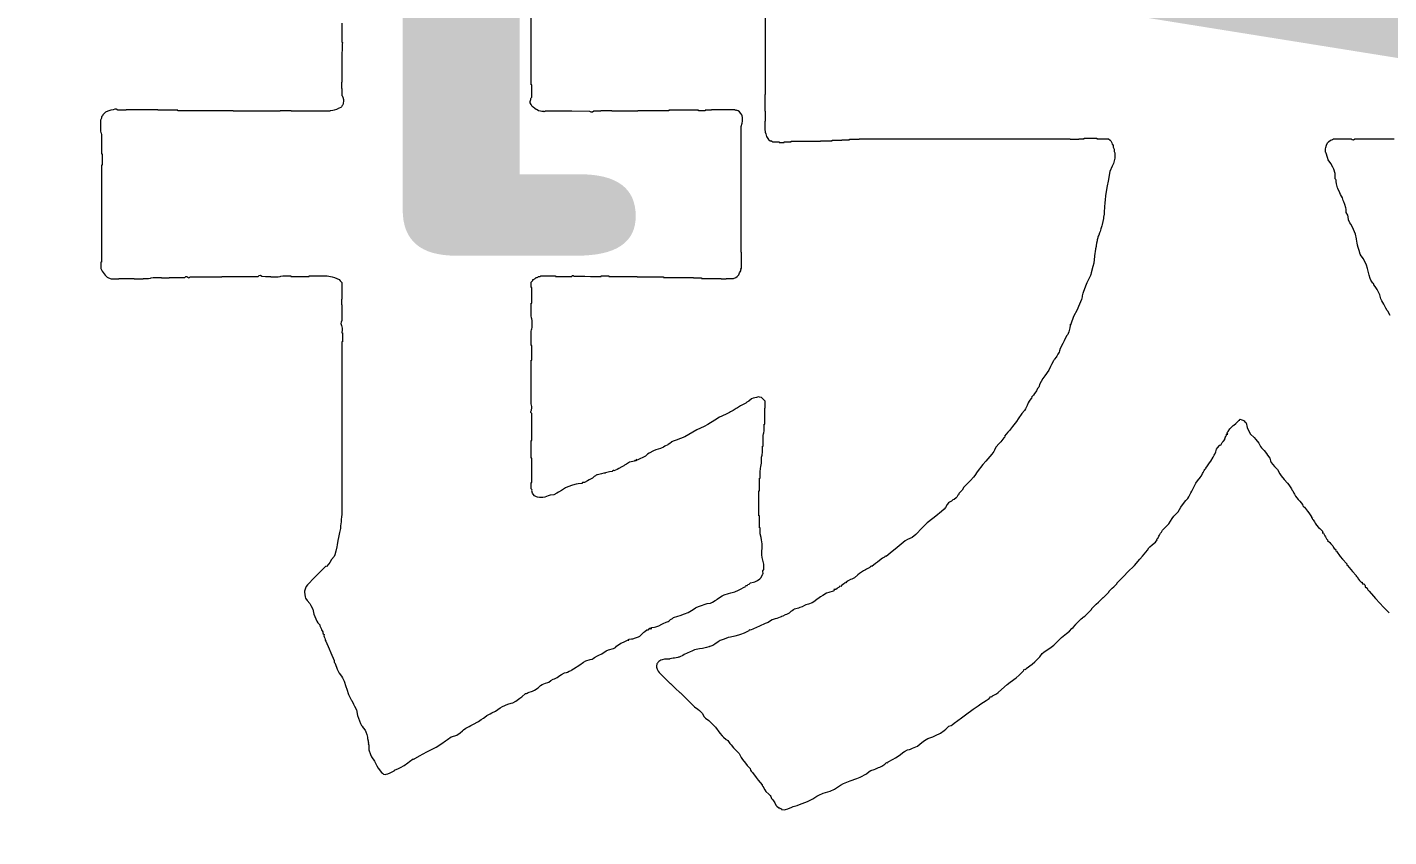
# Model space of a CAD drawing. Extents: x 79919 to 130597, y -8817 to 34507.
# Drawn here: x 115453.6 to 115793.7, y 3538.7 to 3740.8 of the extents above; entities that cross this region are included whole.
import ezdxf
from ezdxf.enums import TextEntityAlignment as Align

# ---------------------------------------------------------------- set-up
doc = ezdxf.new("R2010")
doc.units = 0
doc.header["$LTSCALE"] = 1000
doc.layers.get('0').update_dxf_attribs({"linetype": 'CONTINUOUS'})
doc.layers.get('Defpoints').update_dxf_attribs({"linetype": 'CONTINUOUS'})
doc.layers.add('DIM', color=3, linetype='CONTINUOUS', lineweight=0)
doc.layers.add('HFZT', color=5, linetype='CONTINUOUS', lineweight=15)
doc.styles.add('TSSD_Dimension', font='tssdeng.shx', dxfattribs={"width": 0.7, "bigfont": 'hztxt.shx'})
doc.styles.add('TSSD_NORM', font='tssdeng.shx', dxfattribs={"width": 0.7, "bigfont": 'hztxt.shx'})
doc.dimstyles.new('TSSD_100_100', dxfattribs={"dimtxt": 300, "dimasz": 100, "dimexe": 100, "dimexo": 250, "dimgap": 100, "dimtad": 1, "dimdec": 0, "dimzin": 0, "dimdsep": 46, "dimtxsty": 'TSSD_Dimension', "dimblk": 'ARCHTICK', "dimblk1": 'ARCHTICK', "dimblk2": 'ARCHTICK', "dimcen": 0, "dimdle": 100, "dimclrt": 7, "dimadec": 0, "dimazin": 0, "dimtfac": 1, "dimtdec": 0, "dimtix": 1, "dimtmove": 2, "dimatfit": 3, "dimfxl": 1, "dimtolj": 1, "dimtzin": 0, "dimarcsym": 0})

# ---------------------------------------------------------------- blocks, each defined once
blk = doc.blocks.new('z')
for points in [[(299858.06, 23949.63), (299858.06, 23938.17), (299858.41, 23937.99), (299858.49, 23937.5), (299858.22, 23937.21), (299858.09, 23927.87), (299858.06, 23923.19), (299858.06, 23913.85), (299857.93, 23913.85), (299857.87, 23913.85), (299857.74, 23913.85), (299857.74, 23912.31), (299857.74, 23911.54), (299857.74, 23910.01), (299857.87, 23910.01), (299857.93, 23910.01), (299858.06, 23910.01), (299858.06, 23908.34), (299858.06, 23907.51), (299858.06, 23905.85), (299858.32, 23905.46), (299858.45, 23905.27), (299858.7, 23904.89), (299859.07, 23903.39), (299859.1, 23902.56), (299858.86, 23901.05), (299858.76, 23900.48), (299858.61, 23900.18), (299858.22, 23899.77), (299857.85, 23898.89), (299857.37, 23898.45), (299856.46, 23898.17), (299855.82, 23897.84), (299855.5, 23897.68), (299854.86, 23897.36), (299853.32, 23896.98), (299852.56, 23896.79), (299851.02, 23896.4), (299850.76, 23896.34), (299850.64, 23896.31), (299850.38, 23896.24), (299841.16, 23896.24), (299836.55, 23896.24), (299827.33, 23896.24), (299827.33, 23896.37), (299827.33, 23896.44), (299827.33, 23896.56), (299824.65, 23896.56), (299823.3, 23896.56), (299820.61, 23896.56), (299820.61, 23896.44), (299820.61, 23896.37), (299820.61, 23896.24), (299809.22, 23896.24), (299803.52, 23896.24), (299792.13, 23896.24), (299792.13, 23896.37), (299792.13, 23896.44), (299792.13, 23896.56), (299778.68, 23896.56), (299771.96, 23896.56), (299758.52, 23896.56), (299758.52, 23896.69), (299758.52, 23896.76), (299758.52, 23896.88), (299753.65, 23896.88), (299751.22, 23896.88), (299746.36, 23896.88), (299746.36, 23897.01), (299746.36, 23897.08), (299746.36, 23897.2), (299738.68, 23897.2), (299734.83, 23897.2), (299727.15, 23897.2), (299727.15, 23897.08), (299727.15, 23897.01), (299727.15, 23896.88), (299725.1, 23896.88), (299724.08, 23896.88), (299722.03, 23896.88), (299721.03, 23897.45), (299720.21, 23897.49), (299719.15, 23897.04), (299717.84, 23896.9), (299717.17, 23896.74), (299715.95, 23896.24), (299714.56, 23895.66), (299713.88, 23895.16), (299712.91, 23894), (299712.68, 23893.56), (299712.5, 23893.35), (299712.11, 23893.04), (299712.14, 23892.11), (299711.99, 23891.58), (299711.47, 23890.8), (299711.47, 23888.11), (299711.47, 23886.77), (299711.47, 23884.08), (299711.73, 23883.31), (299711.85, 23882.93), (299712.11, 23882.16), (299712.11, 23877.42), (299712.11, 23875.06), (299712.11, 23870.32), (299712.24, 23870.32), (299712.3, 23870.32), (299712.43, 23870.32), (299712.43, 23867.63), (299712.43, 23866.29), (299712.43, 23863.6), (299712.3, 23863.6), (299712.24, 23863.6), (299712.11, 23863.6), (299712.11, 23840.04), (299712.11, 23828.26), (299712.11, 23804.7), (299711.98, 23804.7), (299711.92, 23804.7), (299711.79, 23804.7), (299711.79, 23803.17), (299711.79, 23802.4), (299711.79, 23800.86), (299712.58, 23799.14), (299713.12, 23798.31), (299714.35, 23796.86), (299715.54, 23795.65), (299716.3, 23795.13), (299717.87, 23794.46), (299719.79, 23794.46), (299720.75, 23794.46), (299722.67, 23794.46), (299722.67, 23794.59), (299722.67, 23794.65), (299722.67, 23794.78), (299726.38, 23794.78), (299728.24, 23794.78), (299731.95, 23794.78), (299731.95, 23794.65), (299731.95, 23794.59), (299731.95, 23794.46), (299734.13, 23794.46), (299735.22, 23794.46), (299737.39, 23794.46), (299737.39, 23794.59), (299737.39, 23794.65), (299737.39, 23794.78), (299738.68, 23794.78), (299739.32, 23794.78), (299740.6, 23794.78), (299741.75, 23795.04), (299742.32, 23795.17), (299743.48, 23795.42), (299745.52, 23795.42), (299746.55, 23795.42), (299748.6, 23795.42), (299748.6, 23795.29), (299748.6, 23795.23), (299748.6, 23795.1), (299750.39, 23795.1), (299751.29, 23795.1), (299753.08, 23795.1), (299753.08, 23795.23), (299753.08, 23795.29), (299753.08, 23795.42), (299756.92, 23795.42), (299758.84, 23795.42), (299762.68, 23795.42), (299763.27, 23795.92), (299763.94, 23795.98), (299764.6, 23795.58), (299764.96, 23795.21), (299765.62, 23795.29), (299765.88, 23795.74), (299773.56, 23795.74), (299777.4, 23795.74), (299785.09, 23795.74), (299785.09, 23795.87), (299785.09, 23795.93), (299785.09, 23796.06), (299793.92, 23796.06), (299798.34, 23796.06), (299807.17, 23796.06), (299807.88, 23796.62), (299808.63, 23796.67), (299809.41, 23796.22), (299811.57, 23795.96), (299812.68, 23795.93), (299814.85, 23796.06), (299814.85, 23795.93), (299814.85, 23795.87), (299814.85, 23795.74), (299816.64, 23795.74), (299817.54, 23795.74), (299819.33, 23795.74), (299820.49, 23796), (299821.06, 23796.13), (299822.21, 23796.38), (299824.13, 23796.38), (299825.09, 23796.38), (299827.01, 23796.38), (299827.01, 23796.25), (299827.01, 23796.19), (299827.01, 23796.06), (299831.5, 23796.06), (299833.74, 23796.06), (299838.22, 23796.06), (299838.22, 23796.19), (299838.22, 23796.25), (299838.22, 23796.38), (299842.57, 23796.38), (299844.75, 23796.38), (299849.1, 23796.38), (299852.06, 23795.79), (299853.53, 23795.33), (299856.3, 23794.14), (299857.01, 23793.38), (299857.36, 23792.99), (299858.06, 23792.22), (299858.06, 23788.25), (299858.06, 23786.27), (299858.06, 23782.3), (299857.93, 23782.3), (299857.87, 23782.3), (299857.74, 23782.3), (299857.74, 23780.89), (299857.74, 23780.19), (299857.74, 23778.78), (299857.87, 23778.78), (299857.93, 23778.78), (299858.06, 23778.78), (299858.06, 23774.94), (299858.06, 23773.02), (299858.06, 23769.18), (299857.5, 23768.17), (299857.45, 23767.36), (299857.9, 23766.3), (299858.15, 23764.52), (299858.19, 23763.6), (299858.06, 23761.81), (299858.19, 23761.81), (299858.25, 23761.81), (299858.38, 23761.81), (299858.38, 23759.64), (299858.38, 23758.55), (299858.38, 23756.37), (299858.25, 23756.37), (299858.19, 23756.37), (299858.06, 23756.37), (299858.06, 23714.57), (299858.06, 23693.67), (299858.06, 23651.87), (299858, 23651.29), (299857.97, 23651.01), (299857.9, 23650.43), (299857.65, 23648.13), (299857.52, 23646.97), (299857.26, 23644.67), (299857.16, 23642.99), (299857.03, 23642.14), (299856.62, 23640.51), (299856.1, 23638.62), (299855.9, 23637.65), (299855.66, 23635.71), (299855.15, 23633.15), (299854.89, 23631.87), (299854.38, 23629.31), (299853.84, 23627.08), (299853.28, 23625.95), (299851.82, 23624.18), (299850.75, 23622.38), (299850.09, 23621.52), (299848.62, 23620.02), (299848.43, 23620.08), (299848.26, 23620.02), (299848.14, 23619.86), (299843.72, 23615.45), (299841.51, 23613.24), (299837.1, 23608.82), (299836.4, 23607.91), (299836.12, 23607.36), (299835.82, 23606.26), (299835.41, 23605.04), (299835.34, 23604.34), (299835.5, 23603.06), (299835.7, 23601.49), (299836.03, 23600.67), (299836.94, 23599.38), (299838.58, 23597.49), (299839.28, 23596.39), (299840.3, 23594.1), (299841.01, 23591.06), (299841.53, 23589.56), (299842.86, 23586.74), (299843.51, 23585.8), (299843.86, 23585.35), (299844.62, 23584.5), (299844.56, 23584.11), (299844.6, 23583.88), (299844.78, 23583.54), (299845.42, 23582.25), (299845.74, 23581.61), (299846.38, 23580.33), (299846.4, 23579.62), (299846.62, 23579.18), (299847.18, 23578.73), (299847.14, 23577.82), (299847.25, 23577.31), (299847.66, 23576.49), (299847.8, 23575.7), (299847.93, 23575.29), (299848.3, 23574.57), (299850.31, 23569.91), (299851.3, 23567.57), (299853.26, 23562.89), (299853.26, 23562.28), (299853.38, 23561.94), (299853.74, 23561.45), (299854.68, 23558.89), (299855.23, 23557.64), (299856.46, 23555.21), (299857.86, 23553.46), (299858.46, 23552.46), (299859.34, 23550.41), (299860.42, 23547.14), (299860.96, 23545.51), (299862.06, 23542.25), (299862.7, 23540.97), (299863.02, 23540.33), (299863.66, 23539.04), (299863.79, 23538.92), (299863.86, 23538.85), (299863.98, 23538.73), (299865.14, 23536.42), (299865.71, 23535.27), (299866.86, 23532.96), (299867.54, 23529.55), (299868.06, 23527.85), (299869.42, 23524.64), (299869.92, 23523.54), (299870.25, 23523.01), (299871.02, 23522.08), (299872.18, 23520.58), (299872.65, 23519.71), (299873.27, 23517.92), (299873.52, 23516.38), (299873.65, 23515.62), (299873.91, 23514.08), (299874.04, 23513.44), (299874.1, 23513.12), (299874.23, 23512.48), (299874.05, 23512.28), (299874.14, 23511.93), (299874.39, 23511.84), (299874.39, 23510.56), (299874.39, 23509.92), (299874.39, 23508.64), (299875.4, 23505.81), (299876.09, 23504.42), (299877.75, 23501.92), (299879.26, 23499.04), (299880.13, 23497.65), (299882.07, 23495.04), (299882.61, 23494.62), (299882.86, 23494.39), (299883.35, 23493.92), (299884.37, 23493.81), (299884.91, 23493.84), (299885.91, 23494.08), (299887.44, 23494.84), (299888.21, 23495.23), (299889.75, 23496), (299889.88, 23496.12), (299889.94, 23496.19), (299890.07, 23496.32), (299892.37, 23497.47), (299893.53, 23498.04), (299895.83, 23499.2), (299898, 23500.81), (299899.08, 23501.61), (299901.27, 23503.2), (299901.71, 23503.04), (299902.1, 23503.15), (299902.39, 23503.52), (299905.46, 23505.19), (299907, 23506.02), (299910.07, 23507.68), (299913.61, 23509.45), (299915.34, 23510.41), (299918.72, 23512.48), (299920.94, 23514.17), (299922.06, 23515), (299924.32, 23516.64), (299926.64, 23517.16), (299927.81, 23517.67), (299929.76, 23519.04), (299931.17, 23520.19), (299931.87, 23520.77), (299933.28, 23521.92), (299935.33, 23522.95), (299936.35, 23523.46), (299938.4, 23524.48), (299940.11, 23525.43), (299940.94, 23525.95), (299942.56, 23527.04), (299944.01, 23528), (299944.72, 23528.51), (299946.08, 23529.6), (299948.13, 23530.63), (299949.15, 23531.14), (299951.2, 23532.16), (299954.08, 23534.11), (299955.6, 23534.98), (299958.72, 23536.48), (299960.78, 23536.95), (299961.8, 23537.31), (299963.69, 23538.24), (299966.07, 23539.99), (299967.23, 23540.93), (299969.45, 23542.89), (299970.19, 23542.93), (299970.6, 23543.08), (299971.21, 23543.53), (299973.7, 23544.29), (299974.92, 23544.85), (299977.13, 23546.25), (299978.69, 23547.7), (299979.64, 23548.31), (299981.61, 23549.13), (299982.99, 23549.51), (299983.68, 23549.85), (299984.81, 23550.73), (299986.35, 23551.5), (299987.11, 23551.88), (299988.65, 23552.65), (299990.36, 23553.87), (299991.26, 23554.42), (299993.13, 23555.37), (299994.33, 23555.69), (299994.91, 23555.92), (299996.01, 23556.49), (299997.17, 23556.91), (299997.73, 23557.21), (299998.73, 23557.93), (300000.23, 23558.84), (300000.97, 23559.32), (300002.41, 23560.33), (300004.78, 23561.95), (300006.1, 23562.61), (300008.82, 23563.53), (300009.93, 23563.8), (300010.49, 23564.08), (300011.38, 23564.81), (300013.17, 23565.71), (300014.06, 23566.16), (300015.86, 23567.05), (300018.45, 23568.74), (300019.92, 23569.41), (300022.9, 23570.25), (300023.74, 23570.63), (300024.15, 23570.9), (300024.82, 23571.53), (300027.46, 23573.36), (300028.9, 23574.14), (300031.86, 23575.37), (300031.93, 23575.25), (300032.04, 23575.19), (300032.18, 23575.21), (300032.18, 23575.47), (300032.18, 23575.6), (300032.18, 23575.85), (300033.87, 23575.99), (300034.72, 23576.16), (300036.34, 23576.65), (300038.04, 23577.18), (300038.89, 23577.68), (300040.18, 23578.89), (300041.35, 23580.04), (300041.96, 23580.58), (300043.22, 23581.61), (300043.91, 23581.57), (300044.35, 23581.75), (300044.82, 23582.25), (300044.87, 23582.45), (300045.15, 23582.54), (300045.3, 23582.41), (300045.47, 23582.21), (300045.7, 23582.15), (300045.94, 23582.25), (300045.94, 23582.51), (300045.94, 23582.64), (300045.94, 23582.89), (300047.78, 23583.13), (300048.7, 23583.36), (300050.42, 23584.02), (300052.22, 23584.91), (300053.11, 23585.36), (300054.91, 23586.26), (300056.07, 23586.65), (300056.65, 23586.95), (300057.63, 23587.7), (300058.39, 23588.12), (300058.75, 23588.38), (300059.39, 23588.98), (300062.05, 23589.75), (300063.37, 23590.2), (300065.95, 23591.22), (300068.2, 23591.98), (300069.3, 23592.55), (300071.23, 23593.94), (300072.69, 23594.84), (300073.47, 23595.23), (300075.07, 23595.86), (300076.99, 23596.5), (300077.95, 23596.82), (300079.87, 23597.46), (300081.91, 23597.8), (300082.96, 23598.22), (300084.67, 23599.38), (300085.5, 23599.8), (300085.89, 23600.06), (300086.59, 23600.66), (300088.85, 23602.13), (300090.11, 23602.72), (300092.67, 23603.54), (300094.21, 23603.92), (300094.98, 23604.12), (300096.51, 23604.5), (300098.82, 23605.65), (300099.97, 23606.23), (300102.28, 23607.38), (300102.87, 23607.71), (300103.15, 23607.96), (300103.56, 23608.5), (300103.98, 23608.43), (300104.32, 23608.6), (300104.52, 23608.98), (300105.23, 23609.29), (300105.58, 23609.54), (300106.12, 23610.1), (300107.84, 23610.45), (300108.71, 23610.74), (300110.28, 23611.54), (300111.71, 23612.41), (300112.37, 23613.1), (300113.16, 23614.58), (300113.41, 23615.09), (300113.54, 23615.35), (300113.8, 23615.86), (300113.53, 23616.73), (300113.62, 23617.35), (300114.12, 23618.1), (300114.12, 23619.38), (300114.12, 23620.02), (300114.12, 23621.3), (300113.81, 23622.98), (300113.62, 23623.82), (300113.16, 23625.46), (300112.96, 23626.99), (300112.93, 23627.77), (300113, 23629.31), (300113.25, 23631.08), (300113.28, 23632), (300113.16, 23633.79), (300112.76, 23636.24), (300112.5, 23637.46), (300111.88, 23639.87), (300111.88, 23641.28), (300111.88, 23641.98), (300111.88, 23643.39), (300111.75, 23643.39), (300111.69, 23643.39), (300111.56, 23643.39), (300111.56, 23646.33), (300111.56, 23647.81), (300111.56, 23650.75), (300111.43, 23650.75), (300111.37, 23650.75), (300111.24, 23650.75), (300111.24, 23656.77), (300111.24, 23659.78), (300111.24, 23665.79), (300111.37, 23665.79), (300111.43, 23665.79), (300111.56, 23665.79), (300111.56, 23668.87), (300111.56, 23670.4), (300111.56, 23673.48), (300111.69, 23673.48), (300111.75, 23673.48), (300111.88, 23673.48), (300111.88, 23675.01), (300111.88, 23675.78), (300111.88, 23677.32), (300112.25, 23679.49), (300112.45, 23680.58), (300112.84, 23682.76), (300112.84, 23684.17), (300112.84, 23684.87), (300112.84, 23686.28), (300113.09, 23687.43), (300113.22, 23688.01), (300113.48, 23689.16), (300113.48, 23690.69), (300113.48, 23691.46), (300113.48, 23693), (300113.61, 23693), (300113.67, 23693), (300113.8, 23693), (300113.8, 23695.56), (300113.8, 23696.84), (300113.8, 23699.4), (300114.05, 23700.55), (300114.18, 23701.13), (300114.44, 23702.28), (300114.44, 23703.95), (300114.44, 23704.78), (300114.44, 23706.44), (300114.57, 23706.44), (300114.63, 23706.44), (300114.76, 23706.44), (300114.76, 23710.28), (300114.76, 23712.2), (300114.76, 23716.04), (300114.89, 23716.04), (300114.95, 23716.04), (300115.08, 23716.04), (300115.08, 23717.71), (300115.08, 23718.54), (300115.08, 23720.21), (300114.24, 23721.15), (300113.79, 23721.6), (300112.84, 23722.45), (300111.61, 23722.81), (300110.9, 23722.85), (300109.64, 23722.61), (300107.7, 23722.11), (300106.72, 23721.62), (300105.16, 23720.37), (300104.33, 23719.95), (300103.94, 23719.68), (300103.24, 23719.09), (300101.96, 23718.44), (300101.32, 23718.12), (300100.04, 23717.48), (300098.24, 23716.33), (300097.35, 23715.76), (300095.55, 23714.6), (300094.02, 23713.84), (300093.25, 23713.45), (300091.71, 23712.68), (300088.7, 23711.28), (300087.23, 23710.51), (300084.35, 23708.84), (300080.19, 23706.15), (300077.99, 23704.95), (300073.47, 23702.92), (300068.72, 23699.99), (300066.18, 23698.72), (300060.99, 23696.68), (300059.2, 23696.07), (300058.32, 23695.6), (300056.83, 23694.44), (300056.39, 23694.28), (300056.18, 23694.14), (300055.87, 23693.8), (300054.07, 23692.9), (300053.18, 23692.46), (300051.38, 23691.56), (300048.58, 23690.74), (300047.19, 23690.15), (300044.66, 23688.68), (300043.64, 23688.17), (300043.15, 23687.79), (300042.42, 23686.92), (300040.38, 23685.94), (300039.36, 23685.46), (300037.3, 23684.52), (300037.05, 23684.77), (300036.92, 23684.9), (300036.66, 23685.16), (300036.66, 23684.71), (300036.66, 23684.49), (300036.66, 23684.04), (300036.26, 23683.99), (300036, 23684.08), (300035.7, 23684.36), (300035.7, 23684.17), (300035.7, 23684.07), (300035.7, 23683.88), (300033.62, 23683.57), (300032.55, 23683.19), (300030.74, 23682.12), (300029.65, 23681.42), (300029.1, 23681.07), (300028.02, 23680.36), (300026.1, 23679.4), (300025.14, 23678.92), (300023.22, 23677.96), (300023.07, 23678.18), (300022.81, 23678.24), (300022.58, 23678.12), (300022.39, 23677.92), (300022.29, 23677.83), (300022.1, 23677.64), (300020.48, 23677.46), (300019.66, 23677.3), (300018.1, 23676.84), (300017.77, 23676.6), (300017.54, 23676.52), (300017.14, 23676.52), (300015.6, 23676.13), (300014.83, 23675.94), (300013.3, 23675.56), (300012.72, 23675.55), (300012.36, 23675.37), (300012.02, 23674.92), (300011.19, 23674.5), (300010.8, 23674.23), (300010.1, 23673.64), (300008.18, 23672.53), (300007.22, 23671.99), (300005.29, 23670.91), (300004.63, 23671.01), (300004.2, 23670.88), (300003.69, 23670.43), (300001.44, 23670.09), (300000.31, 23669.86), (299998.09, 23669.31), (299995.26, 23668.41), (299993.86, 23667.75), (299991.37, 23666.11), (299989.52, 23665.07), (299988.6, 23664.56), (299986.73, 23663.55), (299984.48, 23663.28), (299983.33, 23662.94), (299981.29, 23661.95), (299980.01, 23661.83), (299979.37, 23661.8), (299978.09, 23661.79), (299976.8, 23661.95), (299976.13, 23662.2), (299975.05, 23662.91), (299974.14, 23663.91), (299973.76, 23664.53), (299973.29, 23665.79), (299973.49, 23666.28), (299973.37, 23666.74), (299972.97, 23667.07), (299972.97, 23668.61), (299972.97, 23669.38), (299972.97, 23670.91), (299973.1, 23670.91), (299973.16, 23670.91), (299973.29, 23670.91), (299973.29, 23676.8), (299973.29, 23679.75), (299973.29, 23685.64), (299973.16, 23685.64), (299973.1, 23685.64), (299972.97, 23685.64), (299972.97, 23689.99), (299972.97, 23692.17), (299972.97, 23696.52), (299973.1, 23696.52), (299973.16, 23696.52), (299973.29, 23696.52), (299973.29, 23703.05), (299973.29, 23706.31), (299973.29, 23712.84), (299972.79, 23713.43), (299972.73, 23714.1), (299973.13, 23714.76), (299973.29, 23716.29), (299973.26, 23717.1), (299972.97, 23718.61), (299972.97, 23729.23), (299972.97, 23734.54), (299972.97, 23745.17), (299973.1, 23745.17), (299973.16, 23745.17), (299973.29, 23745.17), (299973.29, 23748.76), (299973.29, 23750.55), (299973.29, 23754.13), (299973.16, 23754.13), (299973.1, 23754.13), (299972.97, 23754.13), (299972.97, 23757.59), (299972.97, 23759.32), (299972.97, 23762.77), (299973.22, 23763.67), (299973.35, 23764.12), (299973.61, 23765.02), (299973.61, 23766.68), (299973.61, 23767.51), (299973.61, 23769.18), (299973.35, 23770.33), (299973.22, 23770.9), (299972.97, 23772.06), (299972.97, 23775.13), (299972.97, 23776.67), (299972.97, 23779.74), (299973.1, 23779.74), (299973.16, 23779.74), (299973.29, 23779.74), (299973.29, 23783.58), (299973.29, 23785.5), (299973.29, 23789.34), (299973.16, 23789.34), (299973.1, 23789.34), (299972.97, 23789.34), (299972.97, 23790.62), (299972.97, 23791.26), (299972.97, 23792.54), (299973.3, 23792.97), (299973.5, 23793.17), (299973.93, 23793.5), (299973.93, 23793.76), (299973.93, 23793.89), (299973.93, 23794.14), (299974.35, 23794.07), (299974.69, 23794.24), (299974.89, 23794.62), (299975.37, 23794.74), (299975.64, 23794.97), (299975.85, 23795.42), (299976.51, 23795.33), (299976.95, 23795.46), (299977.45, 23795.9), (299977.99, 23795.93), (299978.3, 23796.04), (299978.73, 23796.38), (299982.31, 23796.38), (299984.11, 23796.38), (299987.69, 23796.38), (299987.69, 23796.25), (299987.69, 23796.19), (299987.69, 23796.06), (299991.66, 23796.06), (299993.64, 23796.06), (299997.61, 23796.06), (299997.87, 23796.51), (299998.53, 23796.59), (299998.89, 23796.22), (300005.55, 23796.09), (300008.88, 23796.06), (300015.54, 23796.06), (300015.54, 23796.19), (300015.54, 23796.25), (300015.54, 23796.38), (300017.33, 23796.38), (300018.23, 23796.38), (300020.02, 23796.38), (300020.02, 23796.25), (300020.02, 23796.19), (300020.02, 23796.06), (300026.93, 23796.06), (300030.39, 23796.06), (300037.3, 23796.06), (300037.3, 23795.93), (300037.3, 23795.87), (300037.3, 23795.74), (300043.7, 23795.74), (300046.9, 23795.74), (300053.31, 23795.74), (300053.31, 23795.61), (300053.31, 23795.55), (300053.31, 23795.42), (300060.6, 23795.42), (300064.25, 23795.42), (300071.55, 23795.42), (300071.55, 23795.29), (300071.55, 23795.23), (300071.55, 23795.1), (300073.47, 23795.1), (300074.43, 23795.1), (300076.35, 23795.1), (300076.35, 23794.97), (300076.35, 23794.91), (300076.35, 23794.78), (300081.09, 23794.78), (300083.46, 23794.78), (300088.19, 23794.78), (300088.19, 23794.65), (300088.19, 23794.59), (300088.19, 23794.46), (300089.47, 23794.46), (300090.11, 23794.46), (300091.39, 23794.46), (300091.39, 23794.59), (300091.39, 23794.65), (300091.39, 23794.78), (300093.19, 23794.78), (300094.08, 23794.78), (300095.87, 23794.78), (300097.27, 23795.36), (300097.95, 23795.86), (300098.92, 23797.02), (300099.49, 23798.17), (300099.78, 23798.75), (300100.36, 23799.9), (300100.13, 23800.24), (300100.3, 23800.72), (300100.68, 23800.86), (300100.68, 23804.83), (300100.68, 23806.82), (300100.68, 23810.79), (300100.55, 23810.79), (300100.48, 23810.79), (300100.36, 23810.79), (300100.36, 23841.26), (300100.36, 23856.49), (300100.36, 23886.96), (300101.06, 23889.05), (300101.23, 23890.2), (300101.16, 23892.4), (300101.06, 23893.49), (300100.84, 23894.08), (300100.2, 23894.96), (300099.32, 23895.97), (300098.71, 23896.4), (300097.48, 23896.88), (300097.23, 23896.74), (300096.87, 23896.92), (300096.83, 23897.2), (300091.07, 23897.2), (300088.19, 23897.2), (300082.43, 23897.2), (300082.43, 23897.08), (300082.43, 23897.01), (300082.43, 23896.88), (300080.9, 23896.88), (300080.13, 23896.88), (300078.59, 23896.88), (300078.59, 23896.76), (300078.59, 23896.69), (300078.59, 23896.56), (300076.93, 23896.56), (300076.09, 23896.56), (300074.43, 23896.56), (300074.43, 23896.69), (300074.43, 23896.76), (300074.43, 23896.88), (300067.26, 23896.88), (300063.68, 23896.88), (300056.51, 23896.88), (300056.51, 23896.76), (300056.51, 23896.69), (300056.51, 23896.56), (300048.95, 23896.56), (300045.18, 23896.56), (300037.62, 23896.56), (300037.62, 23896.44), (300037.62, 23896.37), (300037.62, 23896.24), (300031.35, 23896.24), (300028.21, 23896.24), (300021.94, 23896.24), (300021.94, 23896.37), (300021.94, 23896.44), (300021.94, 23896.56), (300019.25, 23896.56), (300017.91, 23896.56), (300015.22, 23896.56), (300015.22, 23896.44), (300015.22, 23896.37), (300015.22, 23896.24), (300013.55, 23896.24), (300012.72, 23896.24), (300011.06, 23896.24), (300010.17, 23895.72), (300009.44, 23895.67), (300008.5, 23896.08), (299997.61, 23896.21), (299992.17, 23896.24), (299981.29, 23896.24), (299981.2, 23896), (299980.85, 23895.91), (299980.65, 23896.08), (299979.36, 23896.16), (299978.71, 23896.26), (299977.45, 23896.56), (299976.52, 23897.09), (299976.07, 23897.38), (299975.21, 23898), (299974.06, 23898.64), (299973.52, 23899.21), (299972.97, 23900.41), (299972.42, 23901.42), (299972.38, 23902.21), (299972.81, 23903.29), (299972.82, 23903.95), (299972.93, 23904.32), (299973.29, 23904.89), (299973.29, 23907.83), (299973.29, 23909.3), (299973.29, 23912.25), (299973.16, 23912.25), (299973.1, 23912.25), (299972.97, 23912.25), (299972.97, 23930.56), (299972.97, 23939.71), (299972.97, 23958.02)], [(300494.39, 23772.31), (300492.92, 23774.94), (300492.79, 23775.07), (300492.73, 23775.13), (300492.6, 23775.26), (300491.83, 23776.79), (300491.45, 23777.56), (300490.68, 23779.1), (300489.29, 23781.2), (300488.75, 23782.42), (300488.12, 23784.86), (300487.48, 23786.14), (300487.16, 23786.78), (300486.52, 23788.06), (300485.78, 23789.27), (300485.36, 23789.86), (300484.44, 23790.94), (300484.51, 23791.36), (300484.34, 23791.71), (300483.96, 23791.9), (300482.76, 23793.65), (300482.29, 23794.66), (300481.72, 23796.7), (300480.68, 23800.78), (300479.96, 23802.8), (300478.2, 23806.62), (300476.82, 23808.45), (300476.28, 23809.55), (300475.64, 23811.75), (300475.14, 23812.99), (300474.95, 23813.64), (300474.68, 23814.95), (300474.42, 23816.48), (300474.29, 23817.25), (300474.04, 23818.79), (300473.28, 23821.69), (300472.75, 23823.12), (300471.48, 23825.83), (300470.52, 23827.62), (300470.04, 23828.52), (300469.08, 23830.31), (300468.92, 23832.17), (300468.65, 23833.13), (300467.8, 23834.79), (300467.71, 23836.74), (300467.55, 23837.72), (300467, 23839.59), (300466.28, 23841.23), (300465.96, 23842.06), (300465.4, 23843.75), (300464.37, 23845.8), (300463.86, 23846.83), (300462.84, 23848.87), (300462.65, 23849.23), (300462.59, 23849.44), (300462.52, 23849.83), (300462.13, 23851.37), (300461.94, 23852.14), (300461.56, 23853.67), (300461.65, 23854.34), (300461.52, 23854.78), (300461.08, 23855.28), (300461.08, 23856.56), (300461.08, 23857.2), (300461.08, 23858.48), (300460.21, 23861), (300459.66, 23862.23), (300458.35, 23864.56), (300456.87, 23866.84), (300456.3, 23868.16), (300455.63, 23870.8), (300455.34, 23871.19), (300455.23, 23871.44), (300455.15, 23871.92), (300455.22, 23873.47), (300455.36, 23874.27), (300455.79, 23875.76), (300456.43, 23877.12), (300456.98, 23877.77), (300458.2, 23878.64), (300459.02, 23878.89), (300459.42, 23879.1), (300460.12, 23879.6), (300464.34, 23879.6), (300466.45, 23879.6), (300470.68, 23879.6), (300471.38, 23879.04), (300472.14, 23878.99), (300472.92, 23879.44), (300482.52, 23879.57), (300487.32, 23879.6), (300496.92, 23879.6)], [(300115.08, 23966.02), (300115.08, 23942.21), (300115.08, 23930.3), (300115.08, 23906.49), (300114.95, 23906.49), (300114.89, 23906.49), (300114.76, 23906.49), (300114.76, 23902.39), (300114.76, 23900.34), (300114.76, 23896.24), (300114.89, 23896.24), (300114.95, 23896.24), (300115.08, 23896.24), (300115.08, 23893.81), (300115.08, 23892.6), (300115.08, 23890.16), (300114.95, 23890.16), (300114.89, 23890.16), (300114.76, 23890.16), (300114.76, 23888.24), (300114.76, 23887.28), (300114.76, 23885.36), (300115.1, 23883.55), (300115.32, 23882.64), (300115.88, 23880.88), (300116.6, 23879.72), (300117.07, 23879.19), (300118.12, 23878.32), (300118.75, 23878.26), (300119.1, 23878.11), (300119.56, 23877.68), (300121.1, 23877.68), (300121.86, 23877.68), (300123.4, 23877.68), (300123.4, 23877.55), (300123.4, 23877.49), (300123.4, 23877.36), (300124.68, 23877.36), (300125.32, 23877.36), (300126.6, 23877.36), (300126.6, 23877.49), (300126.6, 23877.55), (300126.6, 23877.68), (300128.27, 23877.68), (300129.1, 23877.68), (300130.76, 23877.68), (300130.76, 23877.81), (300130.76, 23877.87), (300130.76, 23878), (300137.93, 23878), (300141.52, 23878), (300148.69, 23878), (300148.69, 23878.13), (300148.69, 23878.19), (300148.69, 23878.32), (300151.5, 23878.32), (300152.91, 23878.32), (300155.73, 23878.32), (300155.73, 23878.45), (300155.73, 23878.51), (300155.73, 23878.64), (300158.03, 23878.64), (300159.18, 23878.64), (300161.49, 23878.64), (300161.49, 23878.77), (300161.49, 23878.83), (300161.49, 23878.96), (300163.41, 23878.96), (300164.37, 23878.96), (300166.29, 23878.96), (300166.29, 23879.09), (300166.29, 23879.15), (300166.29, 23879.28), (300168.59, 23879.28), (300169.75, 23879.28), (300172.05, 23879.28), (300172.05, 23879.41), (300172.05, 23879.47), (300172.05, 23879.6), (300223.26, 23879.6), (300248.87, 23879.6), (300300.08, 23879.6), (300300.08, 23879.47), (300300.08, 23879.41), (300300.08, 23879.28), (300302.26, 23879.28), (300303.34, 23879.28), (300305.52, 23879.28), (300305.52, 23879.41), (300305.52, 23879.47), (300305.52, 23879.6), (300306.8, 23879.6), (300307.44, 23879.6), (300308.72, 23879.6), (300308.72, 23879.73), (300308.72, 23879.79), (300308.72, 23879.92), (300311.79, 23879.92), (300313.33, 23879.92), (300316.4, 23879.92), (300316.4, 23879.79), (300316.4, 23879.73), (300316.4, 23879.6), (300319.22, 23879.6), (300320.63, 23879.6), (300323.45, 23879.6), (300324.46, 23878.76), (300324.91, 23878.21), (300325.53, 23877.04), (300325.69, 23876.34), (300325.87, 23875.99), (300326.33, 23875.44), (300326.28, 23874.52), (300326.39, 23874.02), (300326.81, 23873.2), (300326.81, 23872.28), (300326.91, 23871.8), (300327.29, 23870.96), (300327.29, 23869.68), (300327.29, 23869.04), (300327.29, 23867.76), (300326.37, 23864.46), (300325.75, 23862.83), (300324.25, 23859.76), (300323.18, 23853.88), (300322.67, 23850.93), (300321.69, 23845.03), (300321.43, 23842.22), (300321.3, 23840.81), (300321.04, 23837.99), (300320.98, 23837.29), (300320.95, 23836.94), (300320.88, 23836.23), (300320.88, 23835.72), (300320.88, 23835.46), (300320.88, 23834.95), (300320.82, 23834.5), (300320.79, 23834.28), (300320.72, 23833.83), (300320.47, 23832.04), (300320.34, 23831.14), (300320.08, 23829.35), (300319.59, 23827.55), (300319.33, 23826.66), (300318.8, 23824.87), (300318.29, 23823.33), (300318.04, 23822.56), (300317.52, 23821.03), (300317.17, 23820.44), (300317.03, 23820.1), (300316.88, 23819.43), (300316.63, 23818.15), (300316.5, 23817.51), (300316.24, 23816.23), (300315.99, 23814.82), (300315.87, 23814.11), (300315.6, 23812.71), (300315.35, 23810.91), (300315.22, 23810.02), (300314.96, 23808.23), (300314.43, 23804.14), (300314.01, 23802.1), (300312.88, 23798.14), (300312.71, 23797.15), (300312.54, 23796.64), (300312.08, 23795.74), (300310.21, 23792.09), (300309.4, 23790.18), (300308.08, 23786.3), (300308.02, 23786.11), (300307.99, 23786.01), (300307.92, 23785.82), (300307.54, 23784.28), (300307.35, 23783.52), (300306.96, 23781.98), (300305.28, 23777.78), (300304.32, 23775.72), (300302.16, 23771.74), (300301.52, 23769.82), (300301.2, 23768.86), (300300.56, 23766.94), (300300.5, 23766.74), (300300.46, 23766.65), (300300.4, 23766.46), (300300.4, 23766.65), (300300.4, 23766.74), (300300.4, 23766.94), (300300.34, 23766.68), (300300.3, 23766.55), (300300.24, 23766.3), (300299.86, 23764.76), (300299.66, 23763.99), (300299.28, 23762.45), (300299.03, 23761.34), (300298.74, 23760.77), (300298, 23759.89), (300296.46, 23756.82), (300295.69, 23755.29), (300294.16, 23752.21), (300293.77, 23750.8), (300293.47, 23750.11), (300292.72, 23748.85), (300292, 23747.57), (300291.58, 23746.95), (300290.64, 23745.81), (300290.47, 23745.38), (300290.33, 23745.17), (300290, 23744.85), (300288.85, 23742.55), (300288.27, 23741.39), (300287.12, 23739.09), (300284.68, 23735.77), (300283.55, 23734.03), (300281.52, 23730.45), (300281.32, 23729.35), (300281.07, 23728.78), (300280.4, 23727.89), (300279.79, 23726.64), (300279.39, 23726.04), (300278.48, 23725.01), (300277.97, 23723.98), (300277.59, 23723.5), (300276.71, 23722.77), (300276.79, 23722.34), (300276.62, 23722), (300276.23, 23721.81), (300275.19, 23720.23), (300274.74, 23719.38), (300273.99, 23717.64), (300273.02, 23715.55), (300272.35, 23714.55), (300270.79, 23712.84), (300268.69, 23709.61), (300267.56, 23708.04), (300265.19, 23705), (300263.34, 23702.58), (300262.38, 23701.39), (300260.39, 23699.08), (300260.46, 23698.66), (300260.29, 23698.32), (300259.91, 23698.12), (300258.11, 23695.67), (300257.1, 23694.51), (300254.95, 23692.36), (300254.22, 23690.58), (300253.72, 23689.72), (300252.55, 23688.2), (300249, 23683.93), (300247.24, 23681.79), (300243.75, 23677.48), (300242.27, 23675.27), (300241.47, 23674.21), (300239.75, 23672.19), (300238.08, 23670.53), (300237.25, 23669.7), (300235.59, 23668.03), (300234.54, 23666.38), (300233.92, 23665.59), (300232.55, 23664.19), (300232.62, 23663.77), (300232.45, 23663.43), (300232.06, 23663.23), (300231.33, 23662.09), (300230.86, 23661.55), (300229.82, 23660.67), (300229.03, 23660.4), (300228.64, 23660.15), (300228.06, 23659.55), (300226.93, 23658.96), (300226.39, 23658.56), (300225.5, 23657.63), (300224.41, 23655.74), (300223.71, 23654.84), (300222.14, 23653.31), (300218.62, 23650.57), (300216.85, 23649.19), (300213.34, 23646.43), (300211.74, 23644.83), (300210.94, 23644.03), (300209.34, 23642.43), (300207.45, 23640.36), (300206.41, 23639.38), (300204.22, 23637.63), (300201.35, 23636.3), (300199.96, 23635.45), (300197.5, 23633.47), (300193.83, 23630.54), (300192.01, 23629.07), (300188.38, 23626.1), (300187.95, 23626.18), (300187.61, 23626.01), (300187.42, 23625.62), (300186.59, 23625.21), (300186.2, 23624.94), (300185.49, 23624.34), (300183.18, 23622.63), (300182.03, 23621.76), (300179.73, 23620.02), (300179.31, 23620.1), (300178.97, 23619.93), (300178.77, 23619.54), (300178.34, 23619.38), (300178.13, 23619.24), (300177.81, 23618.9), (300176.53, 23618.26), (300175.89, 23617.94), (300174.61, 23617.3), (300172.34, 23615.77), (300171.25, 23614.93), (300169.17, 23613.14), (300167.63, 23612.37), (300166.87, 23611.99), (300165.33, 23611.22), (300164.74, 23610.89), (300164.46, 23610.65), (300164.05, 23610.1), (300163.63, 23610.17), (300163.28, 23610), (300163.09, 23609.62), (300162.07, 23609.12), (300161.58, 23608.73), (300160.85, 23607.86), (300160.43, 23607.93), (300160.08, 23607.76), (300159.89, 23607.38), (300159.04, 23606.94), (300158.63, 23606.63), (300157.97, 23605.94), (300157.46, 23605.94), (300157.2, 23605.94), (300156.69, 23605.94), (300156.81, 23605.53), (300156.61, 23605.13), (300156.21, 23604.98), (300153.58, 23604.28), (300152.27, 23603.71), (300149.97, 23602.26), (300148.5, 23601.47), (300147.78, 23601.02), (300146.45, 23600.02), (300144.6, 23598.57), (300143.52, 23597.97), (300141.32, 23597.14), (300139.74, 23596.61), (300138.97, 23596.29), (300137.48, 23595.54), (300135.95, 23595.03), (300135.18, 23594.77), (300133.64, 23594.26), (300132.65, 23593.97), (300132.15, 23593.69), (300131.4, 23592.98), (300130.57, 23592.57), (300130.17, 23592.31), (300129.48, 23591.7), (300127.95, 23590.93), (300127.18, 23590.54), (300125.64, 23589.78), (300124.98, 23589.58), (300124.66, 23589.45), (300124.04, 23589.14), (300122.12, 23588.5), (300121.16, 23588.18), (300119.24, 23587.54), (300117.65, 23586.51), (300116.81, 23586.06), (300115.08, 23585.3), (300111.49, 23583.7), (300109.7, 23582.9), (300106.12, 23581.29), (300105.68, 23581.45), (300105.29, 23581.34), (300105, 23580.97), (300103.95, 23580.33), (300103.4, 23580.04), (300102.28, 23579.53), (300099.97, 23578.77), (300098.82, 23578.38), (300096.51, 23577.61), (300093.9, 23577.14), (300092.6, 23576.78), (300090.11, 23575.85), (300087.67, 23574.96), (300086.47, 23574.33), (300084.35, 23572.81), (300083.26, 23572.03), (300082.61, 23571.72), (300081.31, 23571.37), (300081.12, 23571.31), (300081.02, 23571.28), (300080.83, 23571.21), (300079.3, 23570.83), (300078.53, 23570.64), (300076.99, 23570.25), (300075.06, 23569.95), (300074.09, 23569.76), (300072.19, 23569.29), (300070.4, 23568.52), (300069.5, 23568.13), (300067.71, 23567.37), (300065.92, 23566.48), (300065.02, 23566.03), (300063.23, 23565.13), (300062.74, 23564.94), (300062.47, 23564.87), (300061.95, 23564.81), (300060.03, 23564.43), (300059.07, 23564.23), (300057.15, 23563.85), (300056.83, 23563.79), (300056.67, 23563.75), (300056.35, 23563.69), (300055.39, 23563.69), (300054.91, 23563.69), (300053.95, 23563.69), (300052.46, 23563.35), (300051.72, 23563.05), (300050.42, 23562.25), (300049.93, 23561.66), (300049.67, 23561.37), (300049.14, 23560.81), (300048.97, 23559.54), (300049.04, 23558.82), (300049.46, 23557.61), (300049.91, 23556.84), (300050.14, 23556.46), (300050.58, 23555.69), (300053.21, 23553.06), (300054.52, 23551.75), (300057.15, 23549.13), (300057.4, 23549), (300057.53, 23548.94), (300057.79, 23548.81), (300059.83, 23546.76), (300060.86, 23545.73), (300062.91, 23543.69), (300063.16, 23543.56), (300063.29, 23543.49), (300063.55, 23543.37), (300067, 23539.91), (300068.73, 23538.18), (300072.19, 23534.72), (300074.13, 23533.38), (300075.05, 23532.6), (300076.67, 23530.88), (300077.98, 23528.82), (300078.87, 23527.86), (300080.83, 23526.4), (300082.43, 23524.8), (300083.23, 23524), (300084.83, 23522.4), (300085.86, 23521), (300086.38, 23520.29), (300087.39, 23518.88), (300088.99, 23517.28), (300089.79, 23516.48), (300091.39, 23514.88), (300091.78, 23514.69), (300091.97, 23514.6), (300092.35, 23514.4), (300093.62, 23512.55), (300094.29, 23511.65), (300095.71, 23509.92), (300097.12, 23508.51), (300097.83, 23507.81), (300099.24, 23506.4), (300100.53, 23503.95), (300101.31, 23502.77), (300103.08, 23500.64), (300104.04, 23499.26), (300104.6, 23498.61), (300105.8, 23497.44), (300106.13, 23496.31), (300106.45, 23495.75), (300107.24, 23494.88), (300109.47, 23491.82), (300110.66, 23490.34), (300113.16, 23487.51), (300113.09, 23487.09), (300113.26, 23486.75), (300113.64, 23486.55), (300114.74, 23484.44), (300115.48, 23483.44), (300117.16, 23481.75), (300118.04, 23480.92), (300118.4, 23480.34), (300118.76, 23479.19), (300119.72, 23478.29), (300120.16, 23477.76), (300120.84, 23476.63), (300121.53, 23475.19), (300122.05, 23474.5), (300123.24, 23473.43), (300123.65, 23473.48), (300124, 23473.2), (300124.04, 23472.79), (300124.38, 23473.01), (300124.86, 23472.85), (300125, 23472.47), (300126.54, 23472.31), (300127.39, 23472.42), (300128.84, 23472.95), (300130.14, 23473.4), (300130.79, 23473.66), (300132.04, 23474.23), (300133.58, 23474.74), (300134.35, 23475), (300135.88, 23475.51), (300139.16, 23476.73), (300140.77, 23477.44), (300143.89, 23479.03), (300146.34, 23480.57), (300147.63, 23481.25), (300150.29, 23482.39), (300153.03, 23483.19), (300154.38, 23483.68), (300157.01, 23484.79), (300160.65, 23487.18), (300162.6, 23488.22), (300166.61, 23489.91), (300170.71, 23491.22), (300172.73, 23492.07), (300176.53, 23494.08), (300178.17, 23495.48), (300179.15, 23496.06), (300181.17, 23496.8), (300181.75, 23496.99), (300182.04, 23497.08), (300182.61, 23497.28), (300183.89, 23497.92), (300184.53, 23498.24), (300185.81, 23498.88), (300187.03, 23499.62), (300187.61, 23500.04), (300188.7, 23500.96), (300189.12, 23500.88), (300189.46, 23501.05), (300189.66, 23501.44), (300192.61, 23503.09), (300194.08, 23503.92), (300197.02, 23505.6), (300198.61, 23507.07), (300199.54, 23507.7), (300201.5, 23508.64), (300202.69, 23508.96), (300203.28, 23509.19), (300204.38, 23509.76), (300206.44, 23510.45), (300207.45, 23510.99), (300209.18, 23512.32), (300210.83, 23513.78), (300211.75, 23514.43), (300213.66, 23515.52), (300216.88, 23516.67), (300218.46, 23517.34), (300221.5, 23518.88), (300223.63, 23520.36), (300224.64, 23521.2), (300226.46, 23523.04), (300227.84, 23523.52), (300228.52, 23523.9), (300229.66, 23524.8), (300234.27, 23528.2), (300236.58, 23529.89), (300241.19, 23533.28), (300244.37, 23535.49), (300245.97, 23536.58), (300249.19, 23538.73), (300250.46, 23539.44), (300251.06, 23539.91), (300252.07, 23540.97), (300252.49, 23540.89), (300252.83, 23541.06), (300253.03, 23541.45), (300255.38, 23542.7), (300256.5, 23543.5), (300258.47, 23545.29), (300261.92, 23548.27), (300263.72, 23549.68), (300267.43, 23552.33), (300269.16, 23554.06), (300270.03, 23554.92), (300271.75, 23556.65), (300271.94, 23557.03), (300272.04, 23557.23), (300272.23, 23557.61), (300272.76, 23557.48), (300273.2, 23557.64), (300273.51, 23558.09), (300277, 23560.7), (300278.68, 23562.12), (300281.84, 23565.13), (300283.26, 23567.12), (300284.17, 23568.03), (300286.16, 23569.45), (300287.82, 23570.45), (300288.62, 23570.99), (300290.16, 23572.17), (300292.08, 23574.09), (300293.04, 23575.05), (300294.96, 23576.97), (300296.88, 23578.52), (300297.84, 23579.28), (300299.76, 23580.81), (300301.23, 23582.29), (300301.97, 23583.02), (300303.44, 23584.5), (300303.57, 23584.75), (300303.63, 23584.88), (300303.76, 23585.14), (300304.98, 23586.35), (300305.59, 23586.96), (300306.8, 23588.18), (300307.7, 23588.82), (300308.15, 23589.14), (300309.04, 23589.78), (300310.64, 23591.38), (300311.44, 23592.18), (300313.04, 23593.78), (300313.17, 23594.03), (300313.24, 23594.16), (300313.36, 23594.42), (300315.99, 23597.04), (300317.3, 23598.35), (300319.92, 23600.98), (300320.18, 23601.11), (300320.31, 23601.17), (300320.56, 23601.3), (300321.78, 23602.52), (300322.39, 23603.12), (300323.61, 23604.34), (300323.73, 23604.6), (300323.8, 23604.72), (300323.93, 23604.98), (300325.72, 23606.77), (300326.61, 23607.67), (300328.41, 23609.46), (300328.53, 23609.72), (300328.6, 23609.84), (300328.73, 23610.1), (300332.95, 23614.33), (300335.06, 23616.44), (300339.29, 23620.66), (300342.42, 23624.32), (300343.99, 23626.14), (300347.13, 23629.79), (300348.01, 23631.28), (300348.58, 23631.98), (300349.85, 23633.15), (300351.25, 23634.15), (300351.89, 23634.79), (300352.89, 23636.19), (300352.86, 23636.56), (300353.03, 23636.84), (300353.37, 23636.99), (300354.01, 23638.27), (300354.33, 23638.91), (300354.97, 23640.19), (300355.58, 23640.88), (300355.85, 23641.28), (300356.25, 23642.11), (300357.79, 23643.64), (300358.56, 23644.41), (300360.09, 23645.95), (300362.03, 23649.04), (300363.17, 23650.51), (300365.69, 23653.15), (300367.35, 23656.03), (300368.28, 23657.42), (300370.34, 23660.03), (300371.18, 23660.86), (300371.57, 23661.31), (300372.26, 23662.27), (300373.41, 23664.58), (300373.98, 23665.73), (300375.14, 23668.03), (300376.54, 23670.63), (300377.39, 23671.87), (300379.3, 23674.12), (300379.43, 23674.56), (300379.58, 23674.79), (300379.94, 23675.08), (300380.58, 23676.36), (300380.9, 23677), (300381.54, 23678.28), (300381.87, 23678.87), (300382.11, 23679.15), (300382.66, 23679.56), (300382.59, 23679.98), (300382.76, 23680.32), (300383.14, 23680.52), (300384.7, 23682.81), (300385.46, 23683.96), (300386.98, 23686.28), (300387.62, 23687.56), (300387.94, 23688.2), (300388.58, 23689.48), (300389.08, 23691.18), (300389.58, 23692.04), (300390.82, 23693.32), (300391.01, 23693.61), (300391.28, 23693.72), (300391.62, 23693.64), (300392.42, 23695.19), (300392.95, 23695.92), (300394.18, 23697.16), (300394.09, 23697.82), (300394.22, 23698.26), (300394.66, 23698.76), (300394.96, 23699.36), (300395.06, 23699.7), (300395.14, 23700.36), (300395.4, 23700.36), (300395.53, 23700.36), (300395.78, 23700.36), (300395.57, 23700.91), (300395.68, 23701.39), (300396.1, 23701.8), (300397.11, 23703.43), (300397.74, 23704.19), (300399.14, 23705.48), (300399.34, 23705.43), (300399.5, 23705.48), (300399.62, 23705.64), (300400.77, 23706.79), (300401.35, 23707.37), (300402.5, 23708.52), (300402.7, 23708.7), (300402.89, 23708.74), (300403.14, 23708.68), (300403.04, 23708.93), (300403.1, 23709.16), (300403.3, 23709.32), (300404.37, 23709.06), (300404.89, 23708.86), (300405.86, 23708.36), (300406.17, 23707.75), (300406.42, 23707.46), (300406.98, 23707.08), (300407.7, 23704.27), (300408.26, 23702.88), (300409.7, 23700.36), (300411.79, 23698.21), (300412.79, 23697.09), (300414.67, 23694.76), (300415.68, 23692.82), (300416.39, 23691.9), (300418.03, 23690.44), (300419.29, 23688.46), (300419.96, 23687.5), (300421.39, 23685.64), (300421.75, 23683.99), (300422.13, 23683.15), (300423.15, 23681.8), (300424.3, 23680.64), (300424.88, 23680.07), (300426.03, 23678.92), (300427.43, 23676.3), (300428.24, 23675.04), (300430.03, 23672.68), (300432.01, 23670.6), (300432.92, 23669.47), (300434.51, 23667.07), (300434.72, 23666.51), (300434.9, 23666.23), (300435.31, 23665.79), (300435.95, 23664.51), (300436.27, 23663.87), (300436.91, 23662.59), (300438.63, 23660.6), (300439.49, 23659.61), (300441.23, 23657.63), (300441.5, 23656.84), (300441.75, 23656.45), (300442.35, 23655.87), (300444.18, 23653.64), (300445.04, 23652.49), (300446.67, 23650.11), (300446.75, 23649.76), (300446.96, 23649.54), (300447.31, 23649.47), (300447.16, 23649.03), (300447.27, 23648.64), (300447.63, 23648.35), (300448.41, 23646.97), (300448.82, 23646.3), (300449.71, 23644.99), (300450.99, 23643.71), (300451.63, 23643.07), (300452.91, 23641.79), (300453.28, 23641.35), (300453.43, 23641.07), (300453.55, 23640.51), (300453.43, 23640.44), (300453.37, 23640.33), (300453.39, 23640.19), (300453.72, 23640.31), (300454.05, 23640.18), (300454.19, 23639.87), (300454.83, 23638.59), (300455.15, 23637.95), (300455.79, 23636.67), (300456.16, 23636.38), (300456.31, 23636.15), (300456.43, 23635.71), (300457.72, 23634.43), (300458.35, 23633.79), (300459.64, 23632.51), (300460.12, 23631.48), (300460.51, 23630.98), (300461.4, 23630.27), (300461.32, 23629.84), (300461.49, 23629.5), (300461.88, 23629.31), (300464.14, 23626.06), (300465.4, 23624.51), (300468.12, 23621.62), (300468.04, 23621.2), (300468.22, 23620.86), (300468.6, 23620.66), (300470.6, 23618.14), (300471.66, 23616.92), (300473.88, 23614.58), (300473.81, 23614.16), (300473.98, 23613.82), (300474.36, 23613.62), (300475.2, 23612.21), (300475.73, 23611.55), (300476.92, 23610.42), (300477.11, 23610.42), (300477.21, 23610.42), (300477.4, 23610.42), (300477.35, 23610.02), (300477.44, 23609.76), (300477.72, 23609.46), (300478.49, 23609.38), (300478.98, 23608.93), (300479.16, 23608.18), (300479.25, 23607.64), (300479.47, 23607.32), (300479.96, 23607.06), (300480.03, 23607.19), (300480.14, 23607.24), (300480.28, 23607.22), (300480.63, 23606.21), (300480.95, 23605.71), (300481.72, 23604.98), (300484.28, 23602.03), (300485.56, 23600.56), (300488.12, 23597.62), (300490.43, 23595.31), (300491.58, 23594.16), (300493.88, 23591.86)]]:
    blk.add_lwpolyline(points)
blk = doc.blocks.new('DETK')
at = {"layer": 'HFZT', "color": 5, "xscale": 0.4115013172850013, "yscale": 0.4115013172850013, "zscale": 0.4115013172850013}
blk.add_blockref('z', (-94447.94, -6113.5), dxfattribs=at)
at = {"layer": 'HFZT', "color": 2, "style": 'TSSD_NORM', "width": 0.7}
for tag, height, p in [('比例尺', 250, (40275.22, 3100)), ('日期', 250, (40275.22, 1700)), ('图号', 250, (37501.45, 1700)), ('图名', 400, (31926.24, 1425))]:
    blk.add_attdef(tag, text='', height=height, dxfattribs=at).set_placement(p, align=Align.MIDDLE)
blk = doc.blocks.new('_ArchTick')
at = {"color": 0, "linetype": 'ByBlock', "const_width": 0.15}
blk.add_lwpolyline([(-0.5, -0.5), (0.5, 0.5)], dxfattribs=at)
blk = doc.blocks.new('*D187')
at = {"layer": 'Defpoints', "color": 0, "transparency": 16777216}
for p in [(86588.15, 34060.41), (115688.31, 16824.42), (86588.15, 0)]:
    blk.add_point(p, dxfattribs=at)
at = {"layer": 'DIM', "color": 0, "lineweight": -2, "transparency": 16777216}
for p, q in [((86588.15, 250), (86588.15, 34160.41)), ((115688.31, 17074.42), (115688.31, 34160.41)), ((115788.31, 34060.41), (86488.15, 34060.41))]:
    blk.add_line(p, q, dxfattribs=at)
at = {"layer": 'DIM', "color": 0, "lineweight": -2, "transparency": 16777216, "xscale": 100, "yscale": 100, "zscale": 100, "rotation": 180}
blk.add_blockref('_ArchTick', (86588.15, 34060.41), dxfattribs=at)
at = {"layer": 'DIM', "color": 0, "lineweight": -2, "transparency": 16777216, "xscale": 100, "yscale": 100, "zscale": 100}
blk.add_blockref('_ArchTick', (115688.31, 34060.41), dxfattribs=at)
at = {"layer": 'DIM', "color": 7, "transparency": 16777216, "insert": (101138.23, 34310.41), "char_height": 300, "attachment_point": 5, "style": 'TSSD_Dimension'}
blk.add_mtext('\\A1;29100', dxfattribs=at)
blk = doc.blocks.new('*D188')
at = {"layer": 'Defpoints', "color": 0, "transparency": 16777216}
for p in [(115688.31, 18560.52), (115688.31, 16824.42), (86588.15, 0)]:
    blk.add_point(p, dxfattribs=at)
at = {"layer": 'DIM', "color": 0, "lineweight": -2, "transparency": 16777216}
for p, q in [((86588.15, 250), (86588.15, 18660.52)), ((115688.31, 17074.42), (115688.31, 18660.52)), ((86488.15, 18560.52), (115788.31, 18560.52))]:
    blk.add_line(p, q, dxfattribs=at)
at = {"layer": 'DIM', "color": 0, "lineweight": -2, "transparency": 16777216, "xscale": 100, "yscale": 100, "zscale": 100, "rotation": 180}
blk.add_blockref('_ArchTick', (86588.15, 18560.52), dxfattribs=at)
at = {"layer": 'DIM', "color": 0, "lineweight": -2, "transparency": 16777216, "xscale": 100, "yscale": 100, "zscale": 100}
blk.add_blockref('_ArchTick', (115688.31, 18560.52), dxfattribs=at)
at = {"layer": 'DIM', "color": 7, "transparency": 16777216, "insert": (101138.23, 18810.52), "char_height": 300, "attachment_point": 5, "style": 'TSSD_Dimension'}
blk.add_mtext('\\A1;29100', dxfattribs=at)
blk = doc.blocks.new('*D190')
at = {"layer": 'Defpoints', "color": 0, "transparency": 16777216}
for p in [(82230.41, 16824.42), (115688.31, 16824.42), (107588.15, 0)]:
    blk.add_point(p, dxfattribs=at)
at = {"layer": 'DIM', "color": 0, "lineweight": -2, "transparency": 16777216}
for p, q in [((82230.41, -100), (82230.41, 16924.42)), ((115438.31, 16824.42), (82130.41, 16824.42)), ((107338.15, 0), (82130.41, 0))]:
    blk.add_line(p, q, dxfattribs=at)
at = {"layer": 'DIM', "color": 0, "lineweight": -2, "transparency": 16777216, "xscale": 100, "yscale": 100, "zscale": 100}
for p, rotation in [((82230.41, 16824.42), 90), ((82230.41, 0), 270)]:
    blk.add_blockref('_ArchTick', p, dxfattribs=dict(at, rotation=rotation))
at = {"layer": 'DIM', "color": 7, "transparency": 16777216, "insert": (81980.41, 8412.21), "char_height": 300, "attachment_point": 5, "rotation": 90, "style": 'TSSD_Dimension'}
blk.add_mtext('\\A1;16824', dxfattribs=at)
blk = doc.blocks.new('*D310')
at = {"layer": 'Defpoints', "color": 0, "transparency": 16777216}
for p in [(113041.1, 9370.91), (113041.1, 0), (130496.95, 0)]:
    blk.add_point(p, dxfattribs=at)
at = {"layer": 'DIM', "color": 0, "lineweight": -2, "transparency": 16777216}
for p, q in [((130496.95, 9470.91), (130496.95, -100)), ((113291.1, 9370.91), (130596.95, 9370.91)), ((113291.1, 0), (130596.95, 0))]:
    blk.add_line(p, q, dxfattribs=at)
at = {"layer": 'DIM', "color": 0, "lineweight": -2, "transparency": 16777216, "xscale": 100, "yscale": 100, "zscale": 100}
for p, rotation in [((130496.95, 9370.91), 90), ((130496.95, 0), 270)]:
    blk.add_blockref('_ArchTick', p, dxfattribs=dict(at, rotation=rotation))
at = {"layer": 'DIM', "color": 7, "transparency": 16777216, "insert": (130246.95, 4685.45), "char_height": 300, "attachment_point": 5, "rotation": 90, "style": 'TSSD_Dimension'}
blk.add_mtext('\\A1;9371', dxfattribs=at)
blk = doc.blocks.new('*D368')
at = {"layer": 'Defpoints', "color": 0, "transparency": 16777216}
for p in [(113089.56, 8620.91), (114033.66, 0), (125851.12, 0)]:
    blk.add_point(p, dxfattribs=at)
at = {"layer": 'DIM', "color": 0, "lineweight": -2, "transparency": 16777216}
for p, q in [((125851.12, 8720.91), (125851.12, -100)), ((113339.56, 8620.91), (125951.12, 8620.91)), ((114283.66, 0), (125951.12, 0))]:
    blk.add_line(p, q, dxfattribs=at)
at = {"layer": 'DIM', "color": 0, "lineweight": -2, "transparency": 16777216, "xscale": 100, "yscale": 100, "zscale": 100}
for p, rotation in [((125851.12, 8620.91), 90), ((125851.12, 0), 270)]:
    blk.add_blockref('_ArchTick', p, dxfattribs=dict(at, rotation=rotation))
at = {"layer": 'DIM', "color": 7, "transparency": 16777216, "insert": (125601.12, 4310.45), "char_height": 300, "attachment_point": 5, "rotation": 90, "style": 'TSSD_Dimension'}
blk.add_mtext('\\A1;8621', dxfattribs=at)
blk = doc.blocks.new('*D407')
at = {"layer": 'Defpoints', "color": 0, "transparency": 16777216}
for p in [(113089.56, 7870.91), (113291.1, 0), (115947.38, 0)]:
    blk.add_point(p, dxfattribs=at)
at = {"layer": 'DIM', "color": 0, "lineweight": -2, "transparency": 16777216}
for p, q in [((115947.38, 7970.91), (115947.38, -100)), ((113339.56, 7870.91), (116047.38, 7870.91)), ((113541.1, 0), (116047.38, 0))]:
    blk.add_line(p, q, dxfattribs=at)
at = {"layer": 'DIM', "color": 0, "lineweight": -2, "transparency": 16777216, "xscale": 100, "yscale": 100, "zscale": 100}
for p, rotation in [((115947.38, 7870.91), 90), ((115947.38, 0), 270)]:
    blk.add_blockref('_ArchTick', p, dxfattribs=dict(at, rotation=rotation))
at = {"layer": 'DIM', "color": 7, "transparency": 16777216, "insert": (115697.38, 3935.45), "char_height": 300, "attachment_point": 5, "rotation": 90, "style": 'TSSD_Dimension'}
blk.add_mtext('\\A1;7871', dxfattribs=at)
blk = doc.blocks.new('*D408')
at = {"layer": 'Defpoints', "color": 0, "transparency": 16777216}
for p in [(113640.99, 7142.02), (114033.66, 0), (119488.15, 0)]:
    blk.add_point(p, dxfattribs=at)
at = {"layer": 'DIM', "color": 0, "lineweight": -2, "transparency": 16777216}
for p, q in [((119488.15, 7242.02), (119488.15, -100)), ((113890.99, 7142.02), (119588.15, 7142.02)), ((114283.66, 0), (119588.15, 0))]:
    blk.add_line(p, q, dxfattribs=at)
at = {"layer": 'DIM', "color": 0, "lineweight": -2, "transparency": 16777216, "xscale": 100, "yscale": 100, "zscale": 100}
for p, rotation in [((119488.15, 7142.02), 90), ((119488.15, 0), 270)]:
    blk.add_blockref('_ArchTick', p, dxfattribs=dict(at, rotation=rotation))
at = {"layer": 'DIM', "color": 7, "transparency": 16777216, "insert": (119238.15, 3571.01), "char_height": 300, "attachment_point": 5, "rotation": 90, "style": 'TSSD_Dimension'}
blk.add_mtext('\\A1;7142', dxfattribs=at)

msp = doc.modelspace()

# ---------------------------------------------------------------- block references
msp.add_blockref('DETK', (86588.15021, 0))

# ---------------------------------------------------------------- dimensions: what is measured, and where the dimension line sits
at = {"layer": 'DIM'}
for base, p1, p2, picture, middle in [((86588.15021, 34060.40762), (115688.31085, 16824.4178), (86588.15021, 0), '*D187', (101138.23053, 34310.40762)), ((115688.31085, 18560.52107), (86588.15021, 0), (115688.31085, 16824.4178), '*D188', (101138.23053, 18810.52107))]:
    dim = msp.add_linear_dim(base=base, p1=p1, p2=p2, dimstyle='TSSD_100_100', dxfattribs=at)
    dim.commit()
    dim.dimension.update_dxf_attribs({"geometry": picture, "text_midpoint": middle})
for base, p1, p2, picture, middle in [((82230.4143, 16824.4178), (107588.15021, 0), (115688.31085, 16824.4178), '*D190', (81980.4143, 8412.2089)), ((130496.94826, 0), (113041.09532, 9370.90916), (113041.09532, 0), '*D310', (130246.94826, 4685.45458)), ((125851.1158, 0), (113089.55686, 8620.90916), (114033.66406, 0), '*D368', (125601.1158, 4310.45458)), ((115947.37749, 0), (113089.55686, 7870.90916), (113291.09532, 0), '*D407', (115697.37749, 3935.45458)), ((119488.1502, 0), (113640.9889, 7142.02307), (114033.66406, 0), '*D408', (119238.1502, 3571.01153))]:
    dim = msp.add_linear_dim(base=base, p1=p1, p2=p2, angle=90, dimstyle='TSSD_100_100', dxfattribs=at)
    dim.commit()
    dim.dimension.update_dxf_attribs({"geometry": picture, "text_midpoint": middle})

doc.saveas('drawing.dxf')
